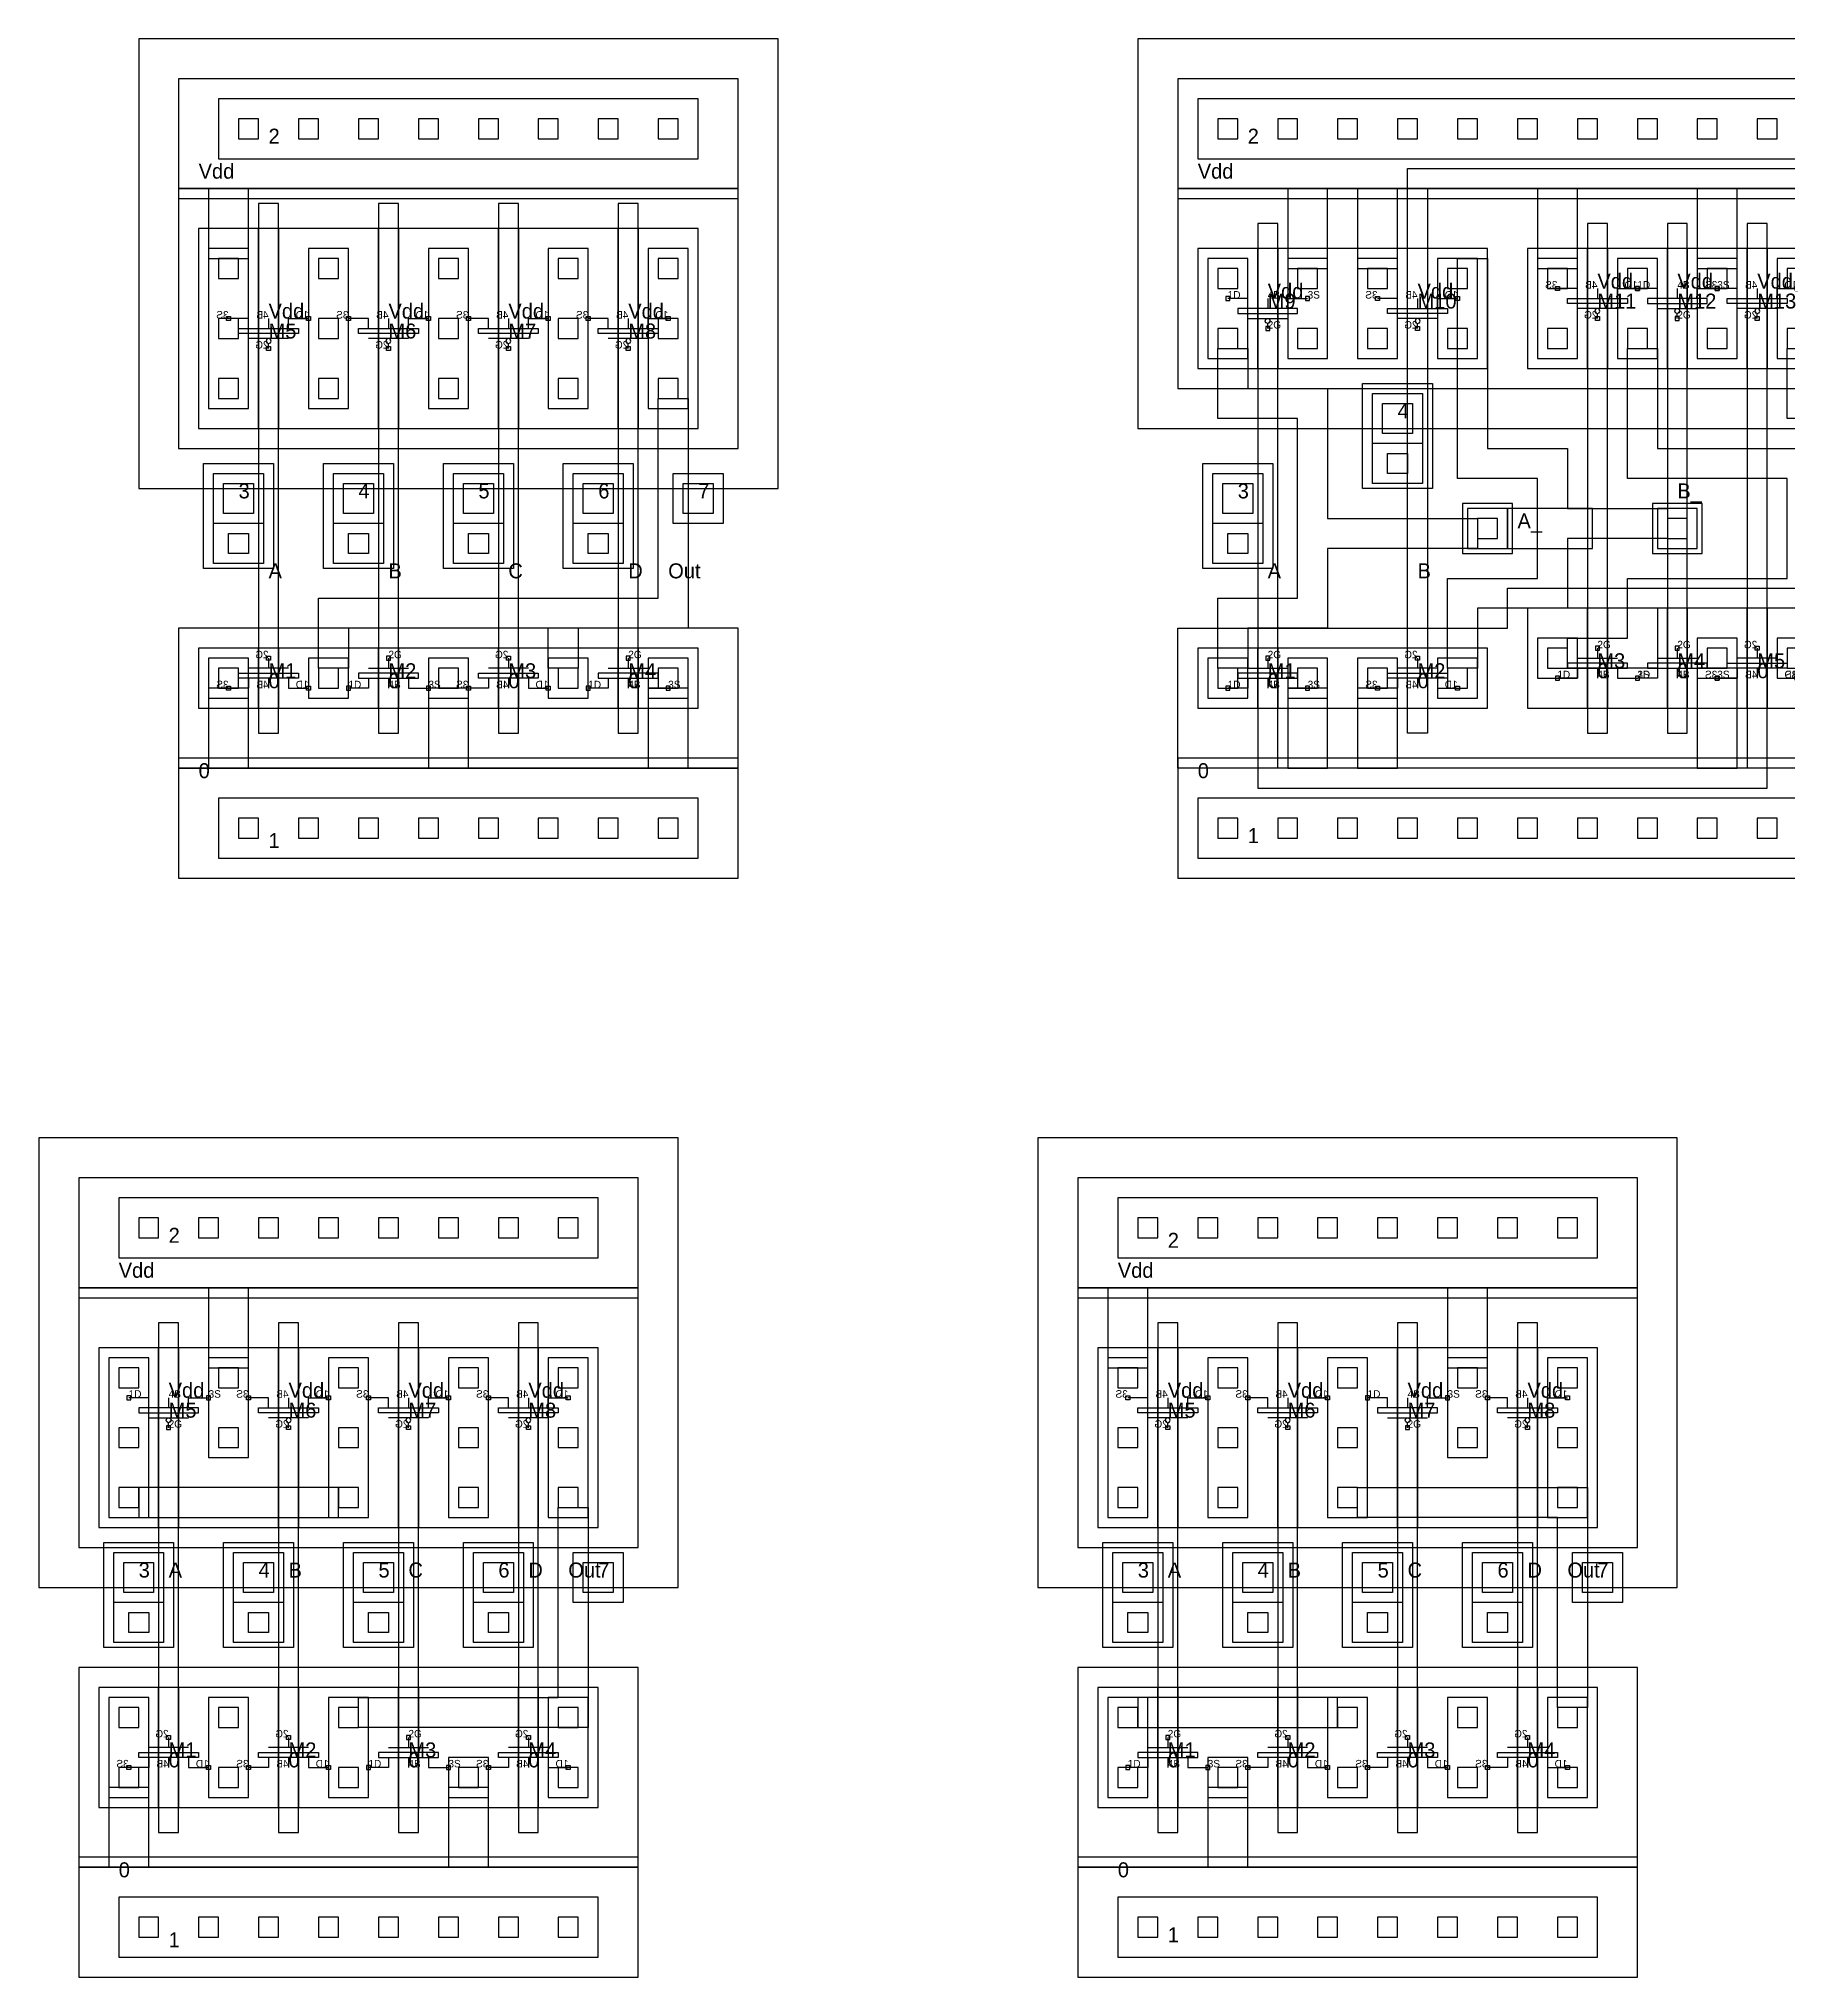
# Model space of a CAD drawing. Extents: x -4 to 794, y 0 to 644.
# Drawn here: x 386 to 561, y 340 to 534 of the extents above; entities that cross this region are included whole.
import ezdxf

# ---------------------------------------------------------------- set-up
doc = ezdxf.new("R2010")
doc.units = 0
for name, color, linetype in [('LAYER1', 7, 'CONTINUOUS'), ('LAYER10', 7, 'CONTINUOUS'), ('LAYER2', 7, 'CONTINUOUS'), ('LAYER25', 7, 'CONTINUOUS'), ('LAYER4', 7, 'CONTINUOUS'), ('LAYER42', 7, 'CONTINUOUS'), ('LAYER43', 7, 'CONTINUOUS'), ('LAYER44', 7, 'CONTINUOUS'), ('LAYER45', 7, 'CONTINUOUS'), ('LAYER46', 7, 'CONTINUOUS'), ('LAYER49', 7, 'CONTINUOUS'), ('LAYER5', 7, 'CONTINUOUS'), ('LAYER50', 7, 'CONTINUOUS'), ('LAYER51', 7, 'CONTINUOUS'), ('LAYER6', 7, 'CONTINUOUS'), ('LAYER8', 7, 'CONTINUOUS'), ('LAYER9', 7, 'CONTINUOUS')]:
    doc.layers.add(name, color=color, linetype=linetype)

# ---------------------------------------------------------------- blocks, each defined once
blk = doc.blocks.new('CCM1_1')
at = {"layer": 'LAYER25'}
blk.add_lwpolyline([(-1, -1), (1, -1), (1, 1), (-1, 1), (-1, -1)], dxfattribs=at)
at = {"layer": 'LAYER49'}
blk.add_lwpolyline([(-2, -2), (2, -2), (2, 2), (-2, 2), (-2, -2)], dxfattribs=at)
blk = doc.blocks.new('CCM1_2')
at = {"layer": 'LAYER25'}
for points in [[(-1, 5), (1, 5), (1, 7), (-1, 7), (-1, 5)], [(-1, -1), (1, -1), (1, 1), (-1, 1), (-1, -1)]]:
    blk.add_lwpolyline(points, dxfattribs=at)
at = {"layer": 'LAYER49'}
blk.add_lwpolyline([(-2, -2), (2, -2), (2, 8), (-2, 8), (-2, -2)], dxfattribs=at)
blk = doc.blocks.new('CCM1_3')
at = {"layer": 'LAYER25'}
for points in [[(-1, 11), (1, 11), (1, 13), (-1, 13), (-1, 11)], [(-1, 5), (1, 5), (1, 7), (-1, 7), (-1, 5)], [(-1, -1), (1, -1), (1, 1), (-1, 1), (-1, -1)]]:
    blk.add_lwpolyline(points, dxfattribs=at)
at = {"layer": 'LAYER49'}
blk.add_lwpolyline([(-2, -2), (2, -2), (2, 14), (-2, 14), (-2, -2)], dxfattribs=at)
blk = doc.blocks.new('CCONT')
at = {"layer": 'LAYER25'}
blk.add_lwpolyline([(-1, -1), (1, -1), (1, 1), (-1, 1), (-1, -1)], dxfattribs=at)
blk = doc.blocks.new('CONT')
at = {"layer": 'LAYER25'}
blk.add_lwpolyline([(-1, -1), (1, -1), (1, 1), (-1, 1), (-1, -1)], dxfattribs=at)
blk = doc.blocks.new('M1V1M2')
at = {"layer": 'LAYER49'}
blk.add_lwpolyline([(-2.5, -2.5), (2.5, -2.5), (2.5, 2.5), (-2.5, 2.5), (-2.5, -2.5)], dxfattribs=at)
at = {"layer": 'LAYER50'}
blk.add_lwpolyline([(-1.5, -1.5), (1.5, -1.5), (1.5, 1.5), (-1.5, 1.5), (-1.5, -1.5)], dxfattribs=at)
at = {"layer": 'LAYER51'}
blk.add_lwpolyline([(-2.5, -2.5), (2.5, -2.5), (2.5, 2.5), (-2.5, 2.5), (-2.5, -2.5)], dxfattribs=at)
blk = doc.blocks.new('NMOS2X12_TOK')
at = {"layer": 'LAYER1'}
for points in [[(0, 2), (0, 1)], [(-2, 0), (-2, -1), (-4, -1)], [(-3, 0), (3, 0), (3, 0.5), (-3, 0.5), (-3, 0)], [(-2, 1), (2, 1)], [(0, 0), (0, -1)], [(2, 0), (2, -1), (4, -1)]]:
    blk.add_lwpolyline(points, dxfattribs=at)
at = {"layer": 'LAYER8'}
blk.add_lwpolyline([(-0.2, 1.8), (0.2, 1.8), (0.2, 2.2), (-0.2, 2.2), (-0.2, 1.8)], dxfattribs=at)
at = {"layer": 'LAYER9'}
for points in [[(-4.2, -1.2), (-3.8, -1.2), (-3.8, -0.8), (-4.2, -0.8), (-4.2, -1.2)], [(3.8, -1.2), (4.2, -1.2), (4.2, -0.8), (3.8, -0.8), (3.8, -1.2)]]:
    blk.add_lwpolyline(points, dxfattribs=at)
at = {"layer": 'LAYER5'}
for s, p in [('2G', (0, 2)), ('1D', (-4, -1)), ('4B', (0, -1)), ('3S', (4, -1))]:
    blk.add_text(s, height=0.75, dxfattribs=at).set_placement(p)
blk = doc.blocks.new('P1CCM1V1M2')
at = {"layer": 'LAYER25'}
blk.add_lwpolyline([(-1, -5.5), (1, -5.5), (1, -3.5), (-1, -3.5), (-1, -5.5)], dxfattribs=at)
at = {"layer": 'LAYER46'}
blk.add_lwpolyline([(-3.5, -7), (3.5, -7), (3.5, 3.5), (-3.5, 3.5), (-3.5, -7)], dxfattribs=at)
at = {"layer": 'LAYER49'}
blk.add_lwpolyline([(-2.5, -6.5), (2.5, -6.5), (2.5, 2.5), (-2.5, 2.5), (-2.5, -6.5)], dxfattribs=at)
at = {"layer": 'LAYER50'}
blk.add_lwpolyline([(-1.5, -1.5), (1.5, -1.5), (1.5, 1.5), (-1.5, 1.5), (-1.5, -1.5)], dxfattribs=at)
at = {"layer": 'LAYER51'}
blk.add_lwpolyline([(-2.5, -2.5), (2.5, -2.5), (2.5, 2.5), (-2.5, 2.5), (-2.5, -2.5)], dxfattribs=at)
blk = doc.blocks.new('PMOS2X18_TOK')
at = {"layer": 'LAYER1'}
for points in [[(-2, 0), (-2, 1), (-4, 1)], [(-3, -0.5), (3, -0.5), (3, 0), (-3, 0), (-3, -0.5)], [(0, 1), (0, 0)], [(2, 0), (2, 1), (4, 1)], [(-2, -1), (2, -1)], [(0, -1.5), (-0.18, -1.43), (-0.25, -1.25), (-0.18, -1.07), (0, -1), (0.18, -1.07), (0.25, -1.25), (0.18, -1.43), (0, -1.5)], [(0, -2), (0, -1.5)]]:
    blk.add_lwpolyline(points, dxfattribs=at)
at = {"layer": 'LAYER10'}
for points in [[(-4.2, 0.8), (-3.8, 0.8), (-3.8, 1.2), (-4.2, 1.2), (-4.2, 0.8)], [(3.8, 0.8), (4.2, 0.8), (4.2, 1.2), (3.8, 1.2), (3.8, 0.8)]]:
    blk.add_lwpolyline(points, dxfattribs=at)
at = {"layer": 'LAYER8'}
blk.add_lwpolyline([(-0.2, -2.2), (0.2, -2.2), (0.2, -1.8), (-0.2, -1.8), (-0.2, -2.2)], dxfattribs=at)
at = {"layer": 'LAYER5'}
for s, p in [('1D', (-4, 1)), ('4B', (0, 1)), ('3S', (4, 1)), ('2G', (0, -2))]:
    blk.add_text(s, height=0.75, dxfattribs=at).set_placement(p)
blk = doc.blocks.new('2AO2ON1')
at = {"layer": 'LAYER10'}
for points in [[(2, 45), (8, 45), (8, 63), (2, 63), (2, 45)], [(10, 45), (20, 45), (20, 63), (10, 63), (10, 45)], [(22, 45), (32, 45), (32, 63), (22, 63), (22, 45)], [(34, 45), (44, 45), (44, 63), (34, 63), (34, 45)], [(46, 45), (52, 45), (52, 63), (46, 63), (46, 45)]]:
    blk.add_lwpolyline(points, dxfattribs=at)
at = {"layer": 'LAYER42'}
blk.add_lwpolyline([(-4, 39), (60, 39), (60, 84), (-4, 84), (-4, 39)], dxfattribs=at)
at = {"layer": 'LAYER43'}
for points in [[(4, 72), (52, 72), (52, 78), (4, 78), (4, 72)], [(2, 63), (2, 45), (52, 45), (52, 51), (52, 63), (2, 63)], [(2, 17), (52, 17), (52, 29), (2, 29), (2, 17)], [(4, 2), (52, 2), (52, 8), (4, 8), (4, 2)]]:
    blk.add_lwpolyline(points, dxfattribs=at)
at = {"layer": 'LAYER44'}
for points in [[(0, 43), (56, 43), (56, 69), (0, 69), (0, 43)], [(0, 0), (56, 0), (56, 11), (0, 11), (0, 0)]]:
    blk.add_lwpolyline(points, dxfattribs=at)
at = {"layer": 'LAYER45'}
for points in [[(0, 69), (56, 69), (56, 80), (0, 80), (0, 69)], [(0, 11), (56, 11), (56, 31), (0, 31), (0, 11)]]:
    blk.add_lwpolyline(points, dxfattribs=at)
at = {"layer": 'LAYER46'}
for points in [[(8, 65.5), (8, 14.5), (10, 14.5), (10, 65.5), (8, 65.5)], [(20, 65.5), (20, 14.5), (22, 14.5), (22, 65.5), (20, 65.5)], [(34, 65.5), (32, 65.5), (32, 14.5), (34, 14.5), (34, 65.5)], [(46, 65.5), (44, 65.5), (44, 14.5), (46, 14.5), (46, 65.5)]]:
    blk.add_lwpolyline(points, dxfattribs=at)
at = {"layer": 'LAYER49'}
for points in [[(0, 68), (56, 68), (56, 80), (0, 80), (0, 68)], [(13, 61), (17, 61), (17, 69), (13, 69), (13, 61)], [(6, 46), (26, 46), (26, 49), (6, 49), (6, 46)], [(48, 47), (51, 47), (51, 25), (28, 25), (28, 28), (48, 28), (48, 47)], [(3, 11), (7, 11), (7, 19), (3, 19), (3, 11)], [(37, 11), (41, 11), (41, 19), (37, 19), (37, 11)], [(0, 0), (56, 0), (56, 12), (0, 12), (0, 0)]]:
    blk.add_lwpolyline(points, dxfattribs=at)
at = {"layer": 'LAYER9'}
for points in [[(2, 17), (8, 17), (8, 29), (2, 29), (2, 17)], [(10, 17), (20, 17), (20, 29), (10, 29), (10, 17)], [(22, 17), (32, 17), (32, 29), (22, 29), (22, 17)], [(34, 17), (44, 17), (44, 29), (34, 29), (34, 17)], [(46, 17), (52, 17), (52, 29), (46, 29), (46, 17)]]:
    blk.add_lwpolyline(points, dxfattribs=at)
for name, p in [('CCONT', (7, 75)), ('CONT', (13, 75)), ('CONT', (19, 75)), ('CONT', (25, 75)), ('CONT', (31, 75)), ('CONT', (37, 75)), ('CONT', (43, 75)), ('CONT', (49, 75)), ('CCM1_3', (5, 48)), ('CCM1_2', (15, 54)), ('CCM1_3', (27, 48)), ('CCM1_3', (39, 48)), ('CCM1_3', (49, 48)), ('PMOS2X18_TOK', (9, 57)), ('CCM1_2', (5, 20)), ('CCM1_2', (15, 20)), ('CCM1_2', (27, 20)), ('CCM1_2', (49, 20)), ('NMOS2X12_TOK', (33, 22)), ('CCM1_1', (39, 20)), ('CCONT', (7, 5)), ('CONT', (13, 5)), ('CONT', (19, 5)), ('CONT', (25, 5)), ('CONT', (31, 5)), ('CONT', (37, 5)), ('CONT', (43, 5)), ('CONT', (49, 5))]:
    blk.add_blockref(name, p)
at = {"xscale": -1}
for name, p in [('PMOS2X18_TOK', (21, 57)), ('PMOS2X18_TOK', (33, 57)), ('PMOS2X18_TOK', (45, 57)), ('P1CCM1V1M2', (6, 40)), ('P1CCM1V1M2', (18, 40)), ('P1CCM1V1M2', (30, 40)), ('P1CCM1V1M2', (42, 40)), ('M1V1M2', (52, 40)), ('NMOS2X12_TOK', (9, 22)), ('NMOS2X12_TOK', (21, 22)), ('NMOS2X12_TOK', (45, 22))]:
    blk.add_blockref(name, p, dxfattribs=at)
at = {"layer": 'LAYER4'}
for s, p in [('Vdd', (4, 70)), ('Vdd', (9, 58)), ('Vdd', (21, 58)), ('Vdd', (33, 58)), ('Vdd', (45, 58)), ('A', (9, 40)), ('B', (21, 40)), ('C', (33, 40)), ('D', (45, 40)), ('Out', (49, 40)), ('0', (9, 21)), ('0', (21, 21)), ('0', (33, 21)), ('0', (45, 21)), ('0', (4, 10))]:
    blk.add_text(s, height=1.5, dxfattribs=at).set_placement(p)
at = {"layer": 'LAYER5'}
for s, p in [('2', (9, 73.5)), ('3', (6, 40)), ('4', (18, 40)), ('5', (30, 40)), ('6', (42, 40)), ('7', (52, 40)), ('1', (9, 3))]:
    blk.add_text(s, height=1.5, dxfattribs=at).set_placement(p)
at = {"layer": 'LAYER6'}
for s, p in [('M5', (9, 56)), ('M6', (21, 56)), ('M7', (33, 56)), ('M8', (45, 56)), ('M1', (9, 22)), ('M2', (21, 22)), ('M3', (33, 22)), ('M4', (45, 22))]:
    blk.add_text(s, height=1.5, dxfattribs=at).set_placement(p)
blk = doc.blocks.new('2OA2AN1')
at = {"layer": 'LAYER10'}
for points in [[(2, 45), (8, 45), (8, 63), (2, 63), (2, 45)], [(10, 45), (20, 45), (20, 63), (10, 63), (10, 45)], [(22, 45), (32, 45), (32, 63), (22, 63), (22, 45)], [(34, 45), (44, 45), (44, 63), (34, 63), (34, 45)], [(46, 45), (52, 45), (52, 63), (46, 63), (46, 45)]]:
    blk.add_lwpolyline(points, dxfattribs=at)
at = {"layer": 'LAYER42'}
blk.add_lwpolyline([(-4, 39), (60, 39), (60, 84), (-4, 84), (-4, 39)], dxfattribs=at)
at = {"layer": 'LAYER43'}
for points in [[(4, 72), (52, 72), (52, 78), (4, 78), (4, 72)], [(2, 63), (2, 45), (52, 45), (52, 51), (52, 63), (2, 63)], [(2, 17), (52, 17), (52, 29), (2, 29), (2, 17)], [(4, 2), (52, 2), (52, 8), (4, 8), (4, 2)]]:
    blk.add_lwpolyline(points, dxfattribs=at)
at = {"layer": 'LAYER44'}
for points in [[(0, 43), (56, 43), (56, 69), (0, 69), (0, 43)], [(0, 0), (56, 0), (56, 11), (0, 11), (0, 0)]]:
    blk.add_lwpolyline(points, dxfattribs=at)
at = {"layer": 'LAYER45'}
for points in [[(0, 69), (56, 69), (56, 80), (0, 80), (0, 69)], [(0, 11), (56, 11), (56, 31), (0, 31), (0, 11)]]:
    blk.add_lwpolyline(points, dxfattribs=at)
at = {"layer": 'LAYER46'}
for points in [[(8, 65.5), (8, 14.5), (10, 14.5), (10, 65.5), (8, 65.5)], [(20, 65.5), (20, 14.5), (22, 14.5), (22, 65.5), (20, 65.5)], [(34, 65.5), (32, 65.5), (32, 14.5), (34, 14.5), (34, 65.5)], [(46, 65.5), (44, 65.5), (44, 14.5), (46, 14.5), (46, 65.5)]]:
    blk.add_lwpolyline(points, dxfattribs=at)
at = {"layer": 'LAYER49'}
for points in [[(0, 68), (56, 68), (56, 80), (0, 80), (0, 68)], [(3, 61), (7, 61), (7, 69), (3, 69), (3, 61)], [(37, 61), (41, 61), (41, 69), (37, 69), (37, 61)], [(28, 49), (51, 49), (51, 27), (48, 27), (48, 46), (28, 46), (28, 49)], [(6, 25), (26, 25), (26, 28), (6, 28), (6, 25)], [(13, 11), (17, 11), (17, 19), (13, 19), (13, 11)], [(0, 0), (56, 0), (56, 12), (0, 12), (0, 0)]]:
    blk.add_lwpolyline(points, dxfattribs=at)
at = {"layer": 'LAYER9'}
for points in [[(2, 17), (8, 17), (8, 29), (2, 29), (2, 17)], [(10, 17), (20, 17), (20, 29), (10, 29), (10, 17)], [(22, 17), (32, 17), (32, 29), (22, 29), (22, 17)], [(34, 17), (44, 17), (44, 29), (34, 29), (34, 17)], [(46, 17), (52, 17), (52, 29), (46, 29), (46, 17)]]:
    blk.add_lwpolyline(points, dxfattribs=at)
for name, p in [('CCONT', (7, 75)), ('CONT', (13, 75)), ('CONT', (19, 75)), ('CONT', (25, 75)), ('CONT', (31, 75)), ('CONT', (37, 75)), ('CONT', (43, 75)), ('CONT', (49, 75)), ('CCM1_3', (5, 48)), ('CCM1_3', (15, 48)), ('CCM1_3', (27, 48)), ('CCM1_2', (39, 54)), ('CCM1_3', (49, 48)), ('PMOS2X18_TOK', (33, 57)), ('CCM1_2', (5, 20)), ('CCM1_2', (27, 20)), ('CCM1_2', (39, 20)), ('CCM1_2', (49, 20)), ('NMOS2X12_TOK', (9, 22)), ('CCM1_1', (15, 20)), ('CCONT', (7, 5)), ('CONT', (13, 5)), ('CONT', (19, 5)), ('CONT', (25, 5)), ('CONT', (31, 5)), ('CONT', (37, 5)), ('CONT', (43, 5)), ('CONT', (49, 5))]:
    blk.add_blockref(name, p)
at = {"xscale": -1}
for name, p in [('PMOS2X18_TOK', (9, 57)), ('PMOS2X18_TOK', (21, 57)), ('PMOS2X18_TOK', (45, 57)), ('P1CCM1V1M2', (6, 40)), ('P1CCM1V1M2', (18, 40)), ('P1CCM1V1M2', (30, 40)), ('P1CCM1V1M2', (42, 40)), ('M1V1M2', (52, 40)), ('NMOS2X12_TOK', (21, 22)), ('NMOS2X12_TOK', (33, 22)), ('NMOS2X12_TOK', (45, 22))]:
    blk.add_blockref(name, p, dxfattribs=at)
at = {"layer": 'LAYER4'}
for s, p in [('Vdd', (4, 70)), ('Vdd', (9, 58)), ('Vdd', (21, 58)), ('Vdd', (33, 58)), ('Vdd', (45, 58)), ('A', (9, 40)), ('B', (21, 40)), ('C', (33, 40)), ('D', (45, 40)), ('Out', (49, 40)), ('0', (9, 21)), ('0', (21, 21)), ('0', (33, 21)), ('0', (45, 21)), ('0', (4, 10))]:
    blk.add_text(s, height=1.5, dxfattribs=at).set_placement(p)
at = {"layer": 'LAYER5'}
for s, p in [('2', (9, 73)), ('3', (6, 40)), ('4', (18, 40)), ('5', (30, 40)), ('6', (42, 40)), ('7', (52, 40)), ('1', (9, 3.5))]:
    blk.add_text(s, height=1.5, dxfattribs=at).set_placement(p)
at = {"layer": 'LAYER6'}
for s, p in [('M5', (9, 56)), ('M6', (21, 56)), ('M7', (33, 56)), ('M8', (45, 56)), ('M1', (9, 22)), ('M2', (21, 22)), ('M3', (33, 22)), ('M4', (45, 22))]:
    blk.add_text(s, height=1.5, dxfattribs=at).set_placement(p)
blk = doc.blocks.new('PMOS2X20_TOK')
at = {"layer": 'LAYER1'}
for points in [[(-2, 0), (-2, 1), (-4, 1)], [(-3, -0.5), (3, -0.5), (3, 0), (-3, 0), (-3, -0.5)], [(0, 1), (0, 0)], [(2, 0), (2, 1), (4, 1)], [(-2, -1), (2, -1)], [(0, -1.5), (-0.18, -1.43), (-0.25, -1.25), (-0.18, -1.07), (0, -1), (0.18, -1.07), (0.25, -1.25), (0.18, -1.43), (0, -1.5)], [(0, -2), (0, -1.5)]]:
    blk.add_lwpolyline(points, dxfattribs=at)
at = {"layer": 'LAYER10'}
for points in [[(-4.2, 0.8), (-3.8, 0.8), (-3.8, 1.2), (-4.2, 1.2), (-4.2, 0.8)], [(3.8, 0.8), (4.2, 0.8), (4.2, 1.2), (3.8, 1.2), (3.8, 0.8)]]:
    blk.add_lwpolyline(points, dxfattribs=at)
at = {"layer": 'LAYER8'}
blk.add_lwpolyline([(-0.2, -2.2), (0.2, -2.2), (0.2, -1.8), (-0.2, -1.8), (-0.2, -2.2)], dxfattribs=at)
at = {"layer": 'LAYER5'}
for s, p in [('1D', (-4, 1)), ('4B', (0, 1)), ('3S', (4, 1)), ('2G', (0, -2))]:
    blk.add_text(s, height=0.75, dxfattribs=at).set_placement(p)
blk = doc.blocks.new('4NOR1')
at = {"layer": 'LAYER10'}
for points in [[(2, 45), (8, 45), (8, 65), (2, 65), (2, 45)], [(10, 45), (20, 45), (20, 65), (10, 65), (10, 45)], [(22, 45), (32, 45), (32, 65), (22, 65), (22, 45)], [(34, 45), (44, 45), (44, 65), (34, 65), (34, 45)], [(46, 45), (52, 45), (52, 65), (46, 65), (46, 45)]]:
    blk.add_lwpolyline(points, dxfattribs=at)
at = {"layer": 'LAYER42'}
blk.add_lwpolyline([(-4, 39), (60, 39), (60, 84), (-4, 84), (-4, 39)], dxfattribs=at)
at = {"layer": 'LAYER43'}
for points in [[(4, 72), (52, 72), (52, 78), (4, 78), (4, 72)], [(2, 45), (52, 45), (52, 65), (2, 65), (2, 45)], [(2, 17), (52, 17), (52, 23), (2, 23), (2, 17)], [(4, 2), (52, 2), (52, 8), (4, 8), (4, 2)]]:
    blk.add_lwpolyline(points, dxfattribs=at)
at = {"layer": 'LAYER44'}
for points in [[(0, 43), (56, 43), (56, 69), (0, 69), (0, 43)], [(0, 0), (56, 0), (56, 11), (0, 11), (0, 0)]]:
    blk.add_lwpolyline(points, dxfattribs=at)
at = {"layer": 'LAYER45'}
for points in [[(0, 69), (56, 69), (56, 80), (0, 80), (0, 69)], [(0, 11), (56, 11), (56, 25), (0, 25), (0, 11)]]:
    blk.add_lwpolyline(points, dxfattribs=at)
at = {"layer": 'LAYER46'}
for points in [[(8, 67.5), (8, 45), (8, 14.5), (10, 14.5), (10, 67.5), (8, 67.5)], [(22, 67.5), (20, 67.5), (20, 14.5), (22, 14.5), (22, 67.5)], [(32, 67.5), (32, 45), (32, 14.5), (34, 14.5), (34, 67.5), (32, 67.5)], [(46, 67.5), (44, 67.5), (44, 14.5), (46, 14.5), (46, 67.5)]]:
    blk.add_lwpolyline(points, dxfattribs=at)
at = {"layer": 'LAYER49'}
for points in [[(0, 68), (56, 68), (56, 80), (0, 80), (0, 68)], [(3, 62), (7, 62), (7, 69), (3, 69), (3, 62)], [(48, 48), (51, 48), (51, 25), (40, 25), (40, 21), (37, 21), (37, 25), (17, 25), (17, 21), (14, 21), (14, 28), (48, 28), (48, 48)], [(3, 11), (7, 11), (7, 19), (3, 19), (3, 11)], [(25, 11), (29, 11), (29, 19), (25, 19), (25, 11)], [(47, 11), (51, 11), (51, 19), (47, 19), (47, 11)], [(0, 0), (56, 0), (56, 12), (0, 12), (0, 0)]]:
    blk.add_lwpolyline(points, dxfattribs=at)
at = {"layer": 'LAYER9'}
for points in [[(2, 17), (8, 17), (8, 23), (2, 23), (2, 17)], [(10, 17), (20, 17), (20, 23), (10, 23), (10, 17)], [(22, 17), (32, 17), (32, 23), (22, 23), (22, 17)], [(34, 17), (44, 17), (44, 23), (34, 23), (34, 17)], [(46, 17), (52, 17), (52, 23), (46, 23), (46, 17)]]:
    blk.add_lwpolyline(points, dxfattribs=at)
for name, p in [('CCONT', (7, 75)), ('CONT', (13, 75)), ('CONT', (19, 75)), ('CONT', (25, 75)), ('CONT', (31, 75)), ('CONT', (37, 75)), ('CONT', (43, 75)), ('CONT', (49, 75)), ('CCM1_3', (5, 49)), ('CCM1_3', (15, 49)), ('CCM1_3', (27, 49)), ('CCM1_3', (39, 49)), ('CCM1_3', (49, 49)), ('CCM1_1', (5, 20)), ('CCM1_1', (15, 20)), ('NMOS2X12_TOK', (21, 20)), ('CCM1_1', (27, 20)), ('CCM1_1', (39, 20)), ('NMOS2X12_TOK', (45, 20)), ('CCM1_1', (49, 20)), ('CCONT', (7, 5)), ('CONT', (13, 5)), ('CONT', (19, 5)), ('CONT', (25, 5)), ('CONT', (31, 5)), ('CONT', (37, 5)), ('CONT', (43, 5)), ('CONT', (49, 5))]:
    blk.add_blockref(name, p)
at = {"xscale": -1}
for name, p in [('PMOS2X20_TOK', (9, 55)), ('PMOS2X20_TOK', (21, 55)), ('PMOS2X20_TOK', (33, 55)), ('PMOS2X20_TOK', (45, 55)), ('P1CCM1V1M2', (6, 38)), ('P1CCM1V1M2', (18, 38)), ('P1CCM1V1M2', (30, 38)), ('P1CCM1V1M2', (42, 38)), ('M1V1M2', (52, 38)), ('NMOS2X12_TOK', (9, 20)), ('NMOS2X12_TOK', (33, 20))]:
    blk.add_blockref(name, p, dxfattribs=at)
at = {"layer": 'LAYER4'}
for s, p in [('Vdd', (2, 70)), ('Vdd', (9, 56)), ('Vdd', (21, 56)), ('Vdd', (33, 56)), ('Vdd', (45, 56)), ('A', (9, 30)), ('B', (21, 30)), ('C', (33, 30)), ('D', (45, 30)), ('Out', (49, 30)), ('0', (9, 19)), ('0', (21, 19)), ('0', (33, 19)), ('0', (45, 19)), ('0', (2, 10))]:
    blk.add_text(s, height=1.5, dxfattribs=at).set_placement(p)
at = {"layer": 'LAYER5'}
for s, p in [('2', (9, 73.5)), ('3', (6, 38)), ('4', (18, 38)), ('5', (30, 38)), ('6', (42, 38)), ('7', (52, 38)), ('1', (9, 3))]:
    blk.add_text(s, height=1.5, dxfattribs=at).set_placement(p)
at = {"layer": 'LAYER6'}
for s, p in [('M5', (9, 54)), ('M6', (21, 54)), ('M7', (33, 54)), ('M8', (45, 54)), ('M1', (9, 20)), ('M2', (21, 20)), ('M3', (33, 20)), ('M4', (45, 20))]:
    blk.add_text(s, height=1.5, dxfattribs=at).set_placement(p)
blk = doc.blocks.new('NMOS2X10_TOK')
at = {"layer": 'LAYER1'}
for points in [[(0, 2), (0, 1)], [(-2, 0), (-2, -1), (-4, -1)], [(-3, 0), (3, 0), (3, 0.5), (-3, 0.5), (-3, 0)], [(-2, 1), (2, 1)], [(0, 0), (0, -1)], [(2, 0), (2, -1), (4, -1)]]:
    blk.add_lwpolyline(points, dxfattribs=at)
at = {"layer": 'LAYER8'}
blk.add_lwpolyline([(-0.2, 1.8), (0.2, 1.8), (0.2, 2.2), (-0.2, 2.2), (-0.2, 1.8)], dxfattribs=at)
at = {"layer": 'LAYER9'}
for points in [[(-4.2, -1.2), (-3.8, -1.2), (-3.8, -0.8), (-4.2, -0.8), (-4.2, -1.2)], [(3.8, -1.2), (4.2, -1.2), (4.2, -0.8), (3.8, -0.8), (3.8, -1.2)]]:
    blk.add_lwpolyline(points, dxfattribs=at)
at = {"layer": 'LAYER5'}
for s, p in [('2G', (0, 2)), ('1D', (-4, -1)), ('4B', (0, -1)), ('3S', (4, -1))]:
    blk.add_text(s, height=0.75, dxfattribs=at).set_placement(p)
blk = doc.blocks.new('NMOS2X6_TOK')
at = {"layer": 'LAYER1'}
for points in [[(0, 2), (0, 1)], [(-2, 0), (-2, -1), (-4, -1)], [(-3, 0), (3, 0), (3, 0.5), (-3, 0.5), (-3, 0)], [(-2, 1), (2, 1)], [(0, 0), (0, -1)], [(2, 0), (2, -1), (4, -1)]]:
    blk.add_lwpolyline(points, dxfattribs=at)
at = {"layer": 'LAYER8'}
blk.add_lwpolyline([(-0.2, 1.8), (0.2, 1.8), (0.2, 2.2), (-0.2, 2.2), (-0.2, 1.8)], dxfattribs=at)
at = {"layer": 'LAYER9'}
for points in [[(-4.2, -1.2), (-3.8, -1.2), (-3.8, -0.8), (-4.2, -0.8), (-4.2, -1.2)], [(3.8, -1.2), (4.2, -1.2), (4.2, -0.8), (3.8, -0.8), (3.8, -1.2)]]:
    blk.add_lwpolyline(points, dxfattribs=at)
at = {"layer": 'LAYER5'}
for s, p in [('2G', (0, 2)), ('1D', (-4, -1)), ('4B', (0, -1)), ('3S', (4, -1))]:
    blk.add_text(s, height=0.75, dxfattribs=at).set_placement(p)
blk = doc.blocks.new('P1CCM1')
at = {"layer": 'LAYER25'}
blk.add_lwpolyline([(-1, -1), (1, -1), (1, 1), (-1, 1), (-1, -1)], dxfattribs=at)
at = {"layer": 'LAYER46'}
blk.add_lwpolyline([(-2.5, -2.5), (2.5, -2.5), (2.5, 2.5), (-2.5, 2.5), (-2.5, -2.5)], dxfattribs=at)
at = {"layer": 'LAYER49'}
blk.add_lwpolyline([(-2, -2), (2, -2), (2, 2), (-2, 2), (-2, -2)], dxfattribs=at)
blk = doc.blocks.new('PMOS2X12_TOK')
at = {"layer": 'LAYER1'}
for points in [[(-2, 0), (-2, 1), (-4, 1)], [(-3, -0.5), (3, -0.5), (3, 0), (-3, 0), (-3, -0.5)], [(0, 1), (0, 0)], [(2, 0), (2, 1), (4, 1)], [(-2, -1), (2, -1)], [(0, -1.5), (-0.18, -1.43), (-0.25, -1.25), (-0.18, -1.07), (0, -1), (0.18, -1.07), (0.25, -1.25), (0.18, -1.43), (0, -1.5)], [(0, -2), (0, -1.5)]]:
    blk.add_lwpolyline(points, dxfattribs=at)
at = {"layer": 'LAYER10'}
for points in [[(-4.2, 0.8), (-3.8, 0.8), (-3.8, 1.2), (-4.2, 1.2), (-4.2, 0.8)], [(3.8, 0.8), (4.2, 0.8), (4.2, 1.2), (3.8, 1.2), (3.8, 0.8)]]:
    blk.add_lwpolyline(points, dxfattribs=at)
at = {"layer": 'LAYER8'}
blk.add_lwpolyline([(-0.2, -2.2), (0.2, -2.2), (0.2, -1.8), (-0.2, -1.8), (-0.2, -2.2)], dxfattribs=at)
at = {"layer": 'LAYER5'}
for s, p in [('1D', (-4, 1)), ('4B', (0, 1)), ('3S', (4, 1)), ('2G', (0, -2))]:
    blk.add_text(s, height=0.75, dxfattribs=at).set_placement(p)
blk = doc.blocks.new('XNOR1')
at = {"layer": 'LAYER10'}
for points in [[(2, 51), (8, 51), (8, 63), (2, 63), (2, 51)], [(10, 51), (23, 51), (23, 63), (10, 63), (10, 51)], [(25, 51), (31, 51), (31, 63), (25, 63), (25, 51)], [(35, 51), (41, 51), (41, 63), (35, 63), (35, 51)], [(43, 51), (49, 51), (49, 63), (43, 63), (43, 51)], [(51, 51), (57, 51), (57, 63), (51, 63), (51, 51)], [(59, 51), (65, 51), (65, 63), (59, 63), (59, 51)], [(67, 51), (73, 51), (73, 63), (67, 63), (67, 51)], [(77, 51), (83, 51), (83, 63), (77, 63), (77, 51)], [(85, 51), (91, 51), (91, 63), (85, 63), (85, 51)], [(93, 51), (99, 51), (99, 63), (93, 63), (93, 51)]]:
    blk.add_lwpolyline(points, dxfattribs=at)
at = {"layer": 'LAYER42'}
blk.add_lwpolyline([(-4, 45), (106, 45), (106, 84), (-4, 84), (-4, 45)], dxfattribs=at)
at = {"layer": 'LAYER43'}
for points in [[(2, 72), (98, 72), (98, 78), (2, 78), (2, 72)], [(2, 51), (31, 51), (31, 63), (2, 63), (2, 51)], [(35, 51), (73, 51), (73, 63), (35, 63), (35, 51)], [(77, 51), (99, 51), (99, 63), (77, 63), (77, 51)], [(35, 17), (73, 17), (73, 27), (35, 27), (35, 17)], [(77, 17), (99, 17), (99, 27), (77, 27), (77, 17)], [(2, 17), (31, 17), (31, 23), (2, 23), (2, 17)], [(2, 2), (98, 2), (98, 8), (2, 8), (2, 2)]]:
    blk.add_lwpolyline(points, dxfattribs=at)
at = {"layer": 'LAYER44'}
for points in [[(0, 49), (102, 49), (102, 69), (0, 69), (0, 49)], [(0, 0), (102, 0), (102, 11), (0, 11), (0, 0)]]:
    blk.add_lwpolyline(points, dxfattribs=at)
at = {"layer": 'LAYER45'}
for points in [[(0, 69), (102, 69), (102, 80), (0, 80), (0, 69)], [(0, 11), (0, 25), (33, 25), (33, 29), (102, 29), (102, 11), (0, 11)]]:
    blk.add_lwpolyline(points, dxfattribs=at)
at = {"layer": 'LAYER46'}
for points in [[(23, 14.5), (23, 71), (67, 71), (67, 14.5), (65, 14.5), (65, 69), (25, 69), (25, 14.5), (23, 14.5)], [(8, 65.5), (8, 9), (59, 9), (59, 65.5), (57, 65.5), (57, 11), (10, 11), (10, 65.5), (8, 65.5)], [(41, 65.5), (41, 48), (41, 14.5), (43, 14.5), (43, 65.5), (41, 65.5)], [(49, 65.5), (49, 14.5), (51, 14.5), (51, 65.5), (49, 65.5)], [(83, 65.5), (83, 48), (83, 14.5), (85, 14.5), (85, 65.5), (83, 65.5)], [(91, 65.5), (91, 14.5), (93, 14.5), (93, 65.5), (91, 65.5)], [(33, 33), (41.5, 33), (41.5, 37), (33, 37), (33, 33)], [(76, 33), (83.5, 33), (83.5, 37), (76, 37), (76, 33)]]:
    blk.add_lwpolyline(points, dxfattribs=at)
at = {"layer": 'LAYER49'}
for points in [[(0, 68), (102, 68), (102, 80), (0, 80), (0, 68)], [(11, 61), (15, 61), (15, 69), (11, 69), (11, 61)], [(18, 61), (22, 61), (22, 69), (18, 69), (18, 61)], [(36, 61), (40, 61), (40, 69), (36, 69), (36, 61)], [(52, 61), (56, 61), (56, 69), (52, 69), (52, 61)], [(68, 61), (72, 61), (72, 69), (68, 69), (68, 61)], [(78, 61), (82, 61), (82, 69), (78, 69), (78, 61)], [(94, 61), (98, 61), (98, 69), (94, 69), (94, 61)], [(28, 62), (31, 62), (31, 43), (39, 43), (39, 37), (49, 37), (49, 34), (39, 34), (39, 27), (30, 27), (30, 21), (27, 21), (27, 30), (36, 30), (36, 40), (28, 40), (28, 62)], [(4, 53), (7, 53), (7, 49), (15, 49), (15, 36), (30, 36), (30, 33), (15, 33), (15, 25), (7, 25), (7, 21), (4, 21), (4, 28), (12, 28), (12, 46), (4, 46), (4, 53)], [(45, 53), (48, 53), (48, 43), (64, 43), (64, 37), (73, 37), (73, 34), (64, 34), (64, 27), (48, 27), (48, 21), (39, 21), (39, 24), (45, 24), (45, 30), (61, 30), (61, 40), (45, 40), (45, 53)], [(61, 53), (64, 53), (64, 49), (84, 49), (84, 30), (92.5, 30), (92.5, 27), (72, 27), (72, 23), (69, 23), (69, 30), (81, 30), (81, 46), (61, 46), (61, 53)], [(87, 53), (90, 53), (90, 49), (99, 49), (99, 20), (96, 20), (96, 46), (87, 46), (87, 53)], [(69, 23), (72, 23), (72, 30), (69, 30), (69, 23)], [(52, 11), (56, 11), (56, 21), (52, 21), (52, 11)], [(78, 11), (82, 11), (82, 21), (78, 21), (78, 11)], [(11, 11), (15, 11), (15, 19), (11, 19), (11, 11)], [(18, 11), (22, 11), (22, 19), (18, 19), (18, 11)], [(0, 0), (102, 0), (102, 12), (0, 12), (0, 0)]]:
    blk.add_lwpolyline(points, dxfattribs=at)
at = {"layer": 'LAYER9'}
for points in [[(35, 17), (41, 17), (41, 27), (35, 27), (35, 17)], [(43, 17), (49, 17), (49, 27), (43, 27), (43, 17)], [(51, 17), (57, 17), (57, 27), (51, 27), (51, 17)], [(59, 17), (65, 17), (65, 27), (59, 27), (59, 17)], [(67, 17), (73, 17), (73, 27), (67, 27), (67, 17)], [(77, 17), (83, 17), (83, 27), (77, 27), (77, 17)], [(85, 17), (91, 17), (91, 27), (85, 27), (85, 17)], [(93, 17), (99, 17), (99, 27), (93, 27), (93, 17)], [(2, 17), (8, 17), (8, 23), (2, 23), (2, 17)], [(10, 17), (23, 17), (23, 23), (10, 23), (10, 17)], [(25, 17), (31, 17), (31, 23), (25, 23), (25, 17)]]:
    blk.add_lwpolyline(points, dxfattribs=at)
for name, p in [('CCONT', (5, 75)), ('CONT', (11, 75)), ('CONT', (17, 75)), ('CONT', (23, 75)), ('CONT', (29, 75)), ('CONT', (35, 75)), ('CONT', (41, 75)), ('CONT', (47, 75)), ('CONT', (53, 75)), ('CONT', (59, 75)), ('CONT', (65, 75)), ('CONT', (71, 75)), ('CONT', (77, 75)), ('CONT', (83, 75)), ('CONT', (89, 75)), ('CONT', (95, 75)), ('CCM1_2', (5, 54)), ('CCM1_2', (13, 54)), ('CCM1_2', (20, 54)), ('CCM1_2', (28, 54)), ('CCM1_2', (38, 54)), ('CCM1_2', (46, 54)), ('CCM1_2', (54, 54)), ('CCM1_2', (62, 54)), ('CCM1_2', (70, 54)), ('CCM1_2', (80, 54)), ('CCM1_2', (88, 54)), ('CCM1_2', (96, 54)), ('PMOS2X12_TOK', (9, 57)), ('PMOS2X12_TOK', (50, 58)), ('PMOS2X12_TOK', (66, 58)), ('PMOS2X12_TOK', (92, 58)), ('P1CCM1', (31, 35)), ('P1CCM1', (50, 35)), ('P1CCM1', (74, 35)), ('P1CCM1', (90.5, 30.5)), ('CCM1_1', (38, 22)), ('NMOS2X10_TOK', (42, 21)), ('NMOS2X10_TOK', (50, 21)), ('CCM1_1', (54, 22)), ('CCM1_1', (62, 22)), ('CCM1_1', (70, 22)), ('CCM1_1', (80, 22)), ('CCM1_1', (88, 22)), ('CCM1_1', (96, 22)), ('CCM1_1', (5, 20)), ('NMOS2X6_TOK', (9, 20)), ('CCM1_1', (13, 20)), ('CCM1_1', (20, 20)), ('CCM1_1', (28, 20)), ('CCONT', (5, 5)), ('CONT', (11, 5)), ('CONT', (17, 5)), ('CONT', (23, 5)), ('CONT', (29, 5)), ('CONT', (35, 5)), ('CONT', (41, 5)), ('CONT', (47, 5)), ('CONT', (53, 5)), ('CONT', (59, 5)), ('CONT', (65, 5)), ('CONT', (71, 5)), ('CONT', (77, 5)), ('CONT', (83, 5)), ('CONT', (89, 5)), ('CONT', (95, 5))]:
    blk.add_blockref(name, p)
at = {"xscale": -1}
for name, p in [('PMOS2X12_TOK', (24, 57)), ('PMOS2X12_TOK', (42, 58)), ('PMOS2X12_TOK', (58, 58)), ('PMOS2X12_TOK', (84, 58)), ('P1CCM1V1M2', (22, 46)), ('P1CCM1V1M2', (6, 38)), ('M1V1M2', (98, 38)), ('NMOS2X10_TOK', (58, 21)), ('NMOS2X10_TOK', (66, 21)), ('NMOS2X10_TOK', (84, 21)), ('NMOS2X10_TOK', (92, 21)), ('NMOS2X6_TOK', (24, 20))]:
    blk.add_blockref(name, p, dxfattribs=at)
at = {"layer": 'LAYER2'}
for s, p in [('B_', (50, 38)), ('n2', (92, 38)), ('A_', (34, 35)), ('n1', (79, 35))]:
    blk.add_text(s, height=1.5, dxfattribs=at).set_placement(p)
at = {"layer": 'LAYER4'}
for s, p in [('Vdd', (2, 70)), ('Vdd', (42, 59)), ('Vdd', (50, 59)), ('Vdd', (58, 59)), ('Vdd', (66, 59)), ('Vdd', (84, 59)), ('Vdd', (92, 59)), ('Vdd', (9, 58)), ('Vdd', (24, 58)), ('Out', (97, 32)), ('A', (9, 30)), ('B', (24, 30)), ('0', (42, 20)), ('0', (50, 20)), ('0', (58, 20)), ('0', (66, 20)), ('0', (84, 20)), ('0', (92, 20)), ('0', (9, 19)), ('0', (24, 19)), ('0', (2, 10))]:
    blk.add_text(s, height=1.5, dxfattribs=at).set_placement(p)
at = {"layer": 'LAYER5'}
for s, p in [('2', (7, 73.5)), ('4', (22, 46)), ('3', (6, 38)), ('5', (98, 38)), ('1', (7, 3.5))]:
    blk.add_text(s, height=1.5, dxfattribs=at).set_placement(p)
at = {"layer": 'LAYER6'}
for s, p in [('M9', (9, 57)), ('M10', (24, 57)), ('M11', (42, 57)), ('M12', (50, 57)), ('M13', (58, 57)), ('M14', (66, 57)), ('M15', (84, 57)), ('M16', (92, 57)), ('M1', (9, 20)), ('M2', (24, 20)), ('M3', (42, 21)), ('M4', (50, 21)), ('M5', (58, 21)), ('M6', (66, 21)), ('M7', (84, 21)), ('M8', (92, 21))]:
    blk.add_text(s, height=1.5, dxfattribs=at).set_placement(p)

msp = doc.modelspace()

# ---------------------------------------------------------------- block references
for name, p in [('4NOR1', (400, 450)), ('XNOR1', (500, 450)), ('2AO2ON1', (390, 340)), ('2OA2AN1', (490, 340))]:
    msp.add_blockref(name, p)

doc.saveas('drawing.dxf')
